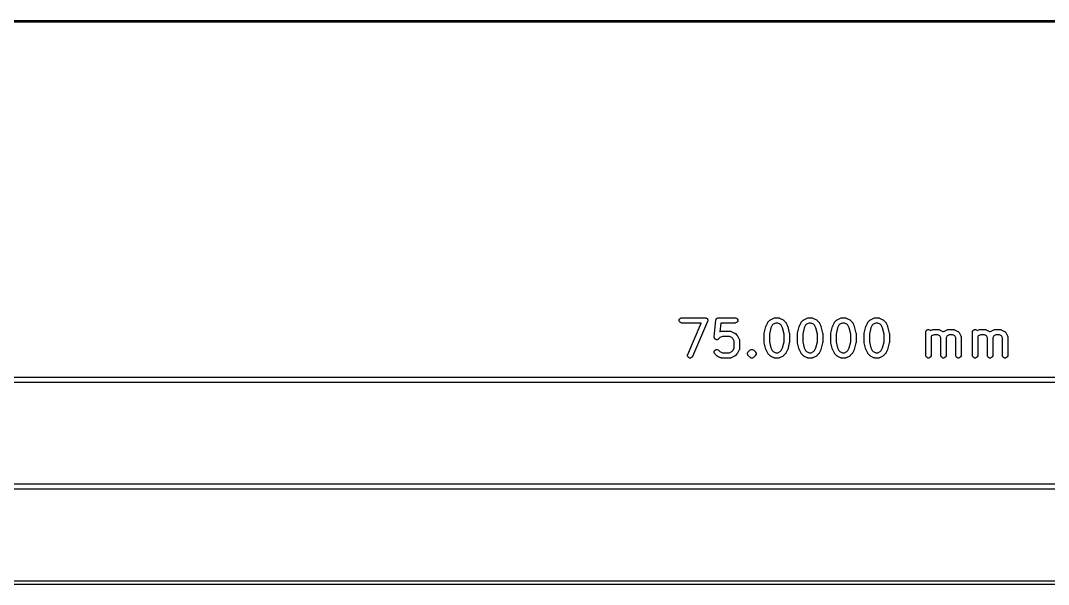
# Model space of a CAD drawing. Header units: inches. Extents: x 0.57 to 7.95, y -5.84 to -0.5.
# Drawn here: x 1.73 to 2.886, y -5.821 to -5.186 of the extents above; entities that cross this region are included whole.
import ezdxf

# ---------------------------------------------------------------- set-up
doc = ezdxf.new("R2010")
doc.units = ezdxf.units.IN
doc.header["$MEASUREMENT"] = 0
doc.layers.add('BLACK', color=250, linetype='CONTINUOUS')

msp = doc.modelspace()

# ---------------------------------------------------------------- linework, layer by layer
at = {"layer": 'BLACK', "linetype": 'CONTINUOUS'}
for p, q in [((1.1841, -5.1864), (4.1309, -5.1864)), ((4.1309, -5.1884), (1.1841, -5.1884)), ((2.4709, -5.5232), (2.4713, -5.5222)), ((2.4709, -5.5244), (2.4709, -5.5232)), ((2.4713, -5.5255), (2.4709, -5.5244)), ((2.4713, -5.5222), (2.4721, -5.5214)), ((2.4721, -5.5263), (2.4713, -5.5255)), ((2.4721, -5.5214), (2.4732, -5.5209)), ((2.4732, -5.5267), (2.4721, -5.5263)), ((2.4732, -5.5209), (2.4738, -5.5209)), ((2.4738, -5.5268), (2.4732, -5.5267)), ((2.4738, -5.5209), (2.5, -5.5209)), ((2.4955, -5.5268), (2.4738, -5.5268)), ((2.4804, -5.562), (2.4955, -5.5268)), ((2.5027, -5.525), (2.4858, -5.5643)), ((2.5, -5.5209), (2.5006, -5.5209)), ((2.5006, -5.5209), (2.5006, -5.5209)), ((2.5006, -5.5209), (2.5006, -5.5209)), ((2.5006, -5.5209), (2.5011, -5.5211)), ((2.5011, -5.5211), (2.5016, -5.5214)), ((2.5016, -5.5214), (2.5017, -5.5214)), ((2.5017, -5.5214), (2.5017, -5.5214)), ((2.5017, -5.5214), (2.5021, -5.5218)), ((2.5021, -5.5218), (2.5025, -5.5222)), ((2.5025, -5.5222), (2.5025, -5.5222)), ((2.5025, -5.5222), (2.5025, -5.5222)), ((2.5025, -5.5222), (2.5027, -5.5227)), ((2.5027, -5.5227), (2.5029, -5.5232)), ((2.5029, -5.5244), (2.5027, -5.525)), ((2.5029, -5.5232), (2.5029, -5.5233)), ((2.5029, -5.5233), (2.5029, -5.5233)), ((2.5029, -5.5233), (2.5029, -5.5238)), ((2.5029, -5.5238), (2.5029, -5.5244)), ((2.5029, -5.5244), (2.5029, -5.5244)), ((2.5029, -5.5244), (2.5029, -5.5244)), ((2.5102, -5.5423), (2.5121, -5.5235)), ((2.5121, -5.5232), (2.5122, -5.523)), ((2.5121, -5.5233), (2.5121, -5.5232)), ((2.5121, -5.5232), (2.5121, -5.5232)), ((2.5121, -5.5235), (2.5121, -5.5233)), ((2.5122, -5.523), (2.5124, -5.5226)), ((2.5124, -5.5226), (2.5125, -5.5222)), ((2.5125, -5.5222), (2.5126, -5.5221)), ((2.5126, -5.5221), (2.5127, -5.5219)), ((2.5127, -5.5219), (2.5131, -5.5217)), ((2.5131, -5.5217), (2.5134, -5.5214)), ((2.5134, -5.5214), (2.5135, -5.5213)), ((2.5135, -5.5213), (2.5136, -5.5212)), ((2.5136, -5.5212), (2.514, -5.5211)), ((2.514, -5.5211), (2.5144, -5.5209)), ((2.5144, -5.5209), (2.5146, -5.5209)), ((2.5146, -5.5209), (2.5147, -5.5209)), ((2.5147, -5.5209), (2.5148, -5.5209)), ((2.5148, -5.5209), (2.515, -5.5209)), ((2.515, -5.5209), (2.5337, -5.5209)), ((2.5177, -5.5268), (2.5167, -5.5365)), ((2.5337, -5.5268), (2.5177, -5.5268)), ((2.5337, -5.5209), (2.5343, -5.5209)), ((2.5343, -5.5267), (2.5337, -5.5268)), ((2.5343, -5.5209), (2.5354, -5.5214)), ((2.5354, -5.5263), (2.5343, -5.5267)), ((2.5354, -5.5214), (2.5362, -5.5222)), ((2.5362, -5.5255), (2.5354, -5.5263)), ((2.5362, -5.5222), (2.5366, -5.5232)), ((2.5366, -5.5244), (2.5362, -5.5255)), ((2.5366, -5.5232), (2.5366, -5.5244)), ((2.5686, -5.53), (2.5705, -5.5262)), ((2.5705, -5.5262), (2.5706, -5.526)), ((2.5706, -5.526), (2.5707, -5.5259)), ((2.5707, -5.5259), (2.5707, -5.5258)), ((2.5707, -5.5258), (2.5708, -5.5258)), ((2.5708, -5.5257), (2.571, -5.5255)), ((2.5708, -5.5258), (2.5708, -5.5257)), ((2.571, -5.5255), (2.5729, -5.5236)), ((2.5729, -5.5236), (2.5731, -5.5234)), ((2.5731, -5.5234), (2.5732, -5.5234)), ((2.5732, -5.5234), (2.5733, -5.5233)), ((2.5733, -5.5233), (2.5734, -5.5232)), ((2.5734, -5.5232), (2.5737, -5.523)), ((2.5734, -5.5232), (2.5734, -5.5232)), ((2.5737, -5.523), (2.5774, -5.5212)), ((2.5794, -5.5268), (2.5767, -5.5281)), ((2.5774, -5.5212), (2.578, -5.521)), ((2.578, -5.521), (2.5781, -5.521)), ((2.5781, -5.521), (2.5782, -5.5209)), ((2.5782, -5.5209), (2.5787, -5.5209)), ((2.5787, -5.5209), (2.5825, -5.5209)), ((2.5818, -5.5268), (2.5794, -5.5268)), ((2.5845, -5.5281), (2.5818, -5.5268)), ((2.5825, -5.5209), (2.5831, -5.5209)), ((2.5831, -5.5209), (2.5832, -5.521)), ((2.5832, -5.521), (2.5833, -5.521)), ((2.5833, -5.521), (2.5838, -5.5212)), ((2.5838, -5.5212), (2.5876, -5.523)), ((2.5876, -5.523), (2.5878, -5.5232)), ((2.5878, -5.5232), (2.5879, -5.5232)), ((2.5879, -5.5232), (2.588, -5.5233)), ((2.588, -5.5233), (2.588, -5.5234)), ((2.588, -5.5234), (2.5881, -5.5234)), ((2.5881, -5.5234), (2.5883, -5.5236)), ((2.5883, -5.5236), (2.5902, -5.5255)), ((2.5902, -5.5255), (2.5904, -5.5257)), ((2.5904, -5.5257), (2.5904, -5.5258)), ((2.5904, -5.5258), (2.5905, -5.5258)), ((2.5905, -5.5258), (2.5906, -5.5259)), ((2.5906, -5.5259), (2.5906, -5.526)), ((2.5906, -5.526), (2.5908, -5.5262)), ((2.5908, -5.5262), (2.5926, -5.53)), ((2.6061, -5.53), (2.608, -5.5262)), ((2.608, -5.5262), (2.6081, -5.526)), ((2.6081, -5.526), (2.6082, -5.5259)), ((2.6082, -5.5259), (2.6082, -5.5258)), ((2.6082, -5.5258), (2.6083, -5.5258)), ((2.6083, -5.5257), (2.6085, -5.5255)), ((2.6083, -5.5258), (2.6083, -5.5257)), ((2.6085, -5.5255), (2.6104, -5.5236)), ((2.6104, -5.5236), (2.6106, -5.5234)), ((2.6106, -5.5234), (2.6107, -5.5234)), ((2.6107, -5.5234), (2.6108, -5.5233)), ((2.6108, -5.5233), (2.6108, -5.5232)), ((2.6108, -5.5232), (2.6109, -5.5232)), ((2.6109, -5.5232), (2.6112, -5.523)), ((2.6112, -5.523), (2.6149, -5.5212)), ((2.6169, -5.5268), (2.6142, -5.5281)), ((2.6149, -5.5212), (2.6155, -5.521)), ((2.6155, -5.521), (2.6156, -5.521)), ((2.6156, -5.521), (2.6157, -5.5209)), ((2.6157, -5.5209), (2.6162, -5.5209)), ((2.6162, -5.5209), (2.62, -5.5209)), ((2.6193, -5.5268), (2.6169, -5.5268)), ((2.622, -5.5281), (2.6193, -5.5268)), ((2.62, -5.5209), (2.6206, -5.5209)), ((2.6206, -5.5209), (2.6207, -5.521)), ((2.6207, -5.521), (2.6208, -5.521)), ((2.6208, -5.521), (2.6213, -5.5212)), ((2.6213, -5.5212), (2.6251, -5.523)), ((2.6251, -5.523), (2.6253, -5.5232)), ((2.6253, -5.5232), (2.6254, -5.5232)), ((2.6254, -5.5232), (2.6255, -5.5233)), ((2.6255, -5.5233), (2.6255, -5.5234)), ((2.6255, -5.5234), (2.6256, -5.5234)), ((2.6256, -5.5234), (2.6258, -5.5236)), ((2.6258, -5.5236), (2.6277, -5.5255)), ((2.6277, -5.5255), (2.6279, -5.5257)), ((2.6279, -5.5257), (2.6279, -5.5258)), ((2.6279, -5.5258), (2.628, -5.5258)), ((2.628, -5.5258), (2.6281, -5.5259)), ((2.6281, -5.5259), (2.6281, -5.526)), ((2.6281, -5.526), (2.6283, -5.5262)), ((2.6283, -5.5262), (2.6301, -5.53)), ((2.6436, -5.53), (2.6455, -5.5262)), ((2.6455, -5.5262), (2.6456, -5.526)), ((2.6456, -5.526), (2.6457, -5.5259)), ((2.6457, -5.5259), (2.6457, -5.5258)), ((2.6457, -5.5258), (2.6458, -5.5258)), ((2.6458, -5.5257), (2.646, -5.5255)), ((2.6458, -5.5258), (2.6458, -5.5257)), ((2.646, -5.5255), (2.6479, -5.5236)), ((2.6479, -5.5236), (2.6481, -5.5234)), ((2.6481, -5.5234), (2.6482, -5.5234)), ((2.6482, -5.5234), (2.6483, -5.5233)), ((2.6483, -5.5233), (2.6483, -5.5232)), ((2.6483, -5.5232), (2.6484, -5.5232)), ((2.6484, -5.5232), (2.6487, -5.523)), ((2.6487, -5.523), (2.6524, -5.5212)), ((2.6544, -5.5268), (2.6517, -5.5281)), ((2.6524, -5.5212), (2.653, -5.521)), ((2.653, -5.521), (2.6531, -5.521)), ((2.6531, -5.521), (2.6532, -5.5209)), ((2.6532, -5.5209), (2.6537, -5.5209)), ((2.6537, -5.5209), (2.6575, -5.5209)), ((2.6568, -5.5268), (2.6544, -5.5268)), ((2.6595, -5.5281), (2.6568, -5.5268)), ((2.6575, -5.5209), (2.6581, -5.5209)), ((2.6581, -5.5209), (2.6582, -5.521)), ((2.6582, -5.521), (2.6583, -5.521)), ((2.6583, -5.521), (2.6588, -5.5212)), ((2.6588, -5.5212), (2.6626, -5.523)), ((2.6626, -5.523), (2.6628, -5.5232)), ((2.6628, -5.5232), (2.6629, -5.5232)), ((2.6629, -5.5232), (2.663, -5.5233)), ((2.663, -5.5233), (2.663, -5.5234)), ((2.663, -5.5234), (2.6631, -5.5234)), ((2.6631, -5.5234), (2.6633, -5.5236)), ((2.6633, -5.5236), (2.6652, -5.5255)), ((2.6652, -5.5255), (2.6654, -5.5257)), ((2.6654, -5.5257), (2.6654, -5.5258)), ((2.6654, -5.5258), (2.6655, -5.5258)), ((2.6655, -5.5258), (2.6656, -5.5259)), ((2.6656, -5.5259), (2.6656, -5.526)), ((2.6656, -5.526), (2.6657, -5.5262)), ((2.6657, -5.5262), (2.6676, -5.53)), ((2.6811, -5.53), (2.683, -5.5262)), ((2.683, -5.5262), (2.6831, -5.526)), ((2.6831, -5.5259), (2.6832, -5.5258)), ((2.6831, -5.526), (2.6831, -5.5259)), ((2.6832, -5.5258), (2.6833, -5.5258)), ((2.6833, -5.5257), (2.6835, -5.5255)), ((2.6833, -5.5258), (2.6833, -5.5257)), ((2.6835, -5.5255), (2.6854, -5.5236)), ((2.6854, -5.5236), (2.6856, -5.5234)), ((2.6856, -5.5234), (2.6857, -5.5234)), ((2.6857, -5.5234), (2.6858, -5.5233)), ((2.6858, -5.5233), (2.6858, -5.5232)), ((2.6858, -5.5232), (2.6859, -5.5232)), ((2.6859, -5.5232), (2.6862, -5.523)), ((2.6862, -5.523), (2.6899, -5.5212)), ((2.6919, -5.5268), (2.6892, -5.5281)), ((2.6899, -5.5212), (2.6904, -5.521)), ((2.6904, -5.521), (2.6906, -5.521)), ((2.6906, -5.521), (2.6907, -5.5209)), ((2.6907, -5.5209), (2.6912, -5.5209)), ((2.6912, -5.5209), (2.695, -5.5209)), ((2.6943, -5.5268), (2.6919, -5.5268)), ((2.697, -5.5281), (2.6943, -5.5268)), ((2.695, -5.5209), (2.6956, -5.5209)), ((2.6956, -5.5209), (2.6956, -5.521)), ((2.6956, -5.521), (2.6958, -5.521)), ((2.6958, -5.521), (2.6963, -5.5212)), ((2.6963, -5.5212), (2.7, -5.523)), ((2.7, -5.523), (2.7003, -5.5232)), ((2.7003, -5.5232), (2.7004, -5.5232)), ((2.7004, -5.5232), (2.7004, -5.5233)), ((2.7004, -5.5233), (2.7005, -5.5234)), ((2.7005, -5.5234), (2.7006, -5.5234)), ((2.7006, -5.5234), (2.7008, -5.5236)), ((2.7008, -5.5236), (2.7027, -5.5255)), ((2.7027, -5.5255), (2.7029, -5.5257)), ((2.7029, -5.5257), (2.7029, -5.5258)), ((2.7029, -5.5258), (2.703, -5.5258)), ((2.703, -5.5258), (2.7031, -5.5259)), ((2.7031, -5.5259), (2.7031, -5.526)), ((2.7031, -5.526), (2.7032, -5.5262)), ((2.7032, -5.5262), (2.7051, -5.53)), ((2.5167, -5.5365), (2.5174, -5.5362)), ((2.5174, -5.5362), (2.518, -5.536)), ((2.518, -5.536), (2.5181, -5.536)), ((2.5181, -5.536), (2.5182, -5.5359)), ((2.5182, -5.5359), (2.5187, -5.5359)), ((2.5187, -5.5359), (2.5281, -5.5359)), ((2.5281, -5.5359), (2.5287, -5.5359)), ((2.5287, -5.5359), (2.5288, -5.536)), ((2.5288, -5.536), (2.5289, -5.536)), ((2.5289, -5.536), (2.5294, -5.5362)), ((2.5294, -5.5362), (2.5332, -5.538)), ((2.5332, -5.538), (2.5334, -5.5382)), ((2.5334, -5.5382), (2.5335, -5.5382)), ((2.5335, -5.5382), (2.5336, -5.5383)), ((2.5336, -5.5383), (2.5337, -5.5384)), ((2.5337, -5.5384), (2.5337, -5.5384)), ((2.5337, -5.5384), (2.534, -5.5386)), ((2.534, -5.5386), (2.5358, -5.5405)), ((2.5664, -5.5385), (2.5665, -5.5382)), ((2.5664, -5.5387), (2.5664, -5.5385)), ((2.5664, -5.5388), (2.5664, -5.5387)), ((2.5664, -5.5387), (2.5664, -5.5387)), ((2.5664, -5.5482), (2.5664, -5.5388)), ((2.5665, -5.5381), (2.5684, -5.5306)), ((2.5665, -5.5382), (2.5665, -5.5381)), ((2.5665, -5.5382), (2.5665, -5.5382)), ((2.5684, -5.5305), (2.5685, -5.5303)), ((2.5684, -5.5306), (2.5684, -5.5305)), ((2.5684, -5.5306), (2.5684, -5.5306)), ((2.5685, -5.5303), (2.5686, -5.53)), ((2.5686, -5.53), (2.5686, -5.53)), ((2.5686, -5.53), (2.5686, -5.53)), ((2.574, -5.5323), (2.5723, -5.5392)), ((2.5755, -5.5293), (2.574, -5.5323)), ((2.5767, -5.5281), (2.5755, -5.5293)), ((2.5857, -5.5293), (2.5845, -5.5281)), ((2.5872, -5.5323), (2.5857, -5.5293)), ((2.5889, -5.5392), (2.5872, -5.5323)), ((2.5926, -5.53), (2.5926, -5.53)), ((2.5926, -5.53), (2.5927, -5.53)), ((2.5927, -5.53), (2.5927, -5.5303)), ((2.5927, -5.5303), (2.5928, -5.5305)), ((2.5928, -5.5305), (2.5928, -5.5306)), ((2.5928, -5.5306), (2.5929, -5.5306)), ((2.5929, -5.5306), (2.5947, -5.5381)), ((2.5947, -5.5381), (2.5947, -5.5382)), ((2.5947, -5.5382), (2.5948, -5.5382)), ((2.5948, -5.5382), (2.5948, -5.5385)), ((2.5948, -5.5385), (2.5948, -5.5387)), ((2.5948, -5.5387), (2.5948, -5.5387)), ((2.5948, -5.5387), (2.5948, -5.5388)), ((2.5948, -5.5388), (2.5948, -5.5482)), ((2.6039, -5.5385), (2.604, -5.5382)), ((2.6039, -5.5387), (2.6039, -5.5385)), ((2.6039, -5.5388), (2.6039, -5.5387)), ((2.6039, -5.5387), (2.6039, -5.5387)), ((2.6039, -5.5482), (2.6039, -5.5388)), ((2.604, -5.5381), (2.6059, -5.5306)), ((2.604, -5.5382), (2.604, -5.5381)), ((2.604, -5.5382), (2.604, -5.5382)), ((2.6059, -5.5305), (2.606, -5.5303)), ((2.6059, -5.5306), (2.6059, -5.5305)), ((2.6059, -5.5306), (2.6059, -5.5306)), ((2.606, -5.5303), (2.6061, -5.53)), ((2.6061, -5.53), (2.6061, -5.53)), ((2.6061, -5.53), (2.6061, -5.53)), ((2.6115, -5.5323), (2.6098, -5.5392)), ((2.613, -5.5293), (2.6115, -5.5323)), ((2.6142, -5.5281), (2.613, -5.5293)), ((2.6232, -5.5293), (2.622, -5.5281)), ((2.6247, -5.5323), (2.6232, -5.5293)), ((2.6264, -5.5392), (2.6247, -5.5323)), ((2.6301, -5.53), (2.6301, -5.53)), ((2.6301, -5.53), (2.6302, -5.53)), ((2.6302, -5.53), (2.6302, -5.5303)), ((2.6302, -5.5303), (2.6303, -5.5305)), ((2.6303, -5.5305), (2.6303, -5.5306)), ((2.6303, -5.5306), (2.6303, -5.5306)), ((2.6303, -5.5306), (2.6322, -5.5381)), ((2.6322, -5.5381), (2.6322, -5.5382)), ((2.6322, -5.5382), (2.6323, -5.5382)), ((2.6323, -5.5382), (2.6323, -5.5385)), ((2.6323, -5.5385), (2.6323, -5.5387)), ((2.6323, -5.5387), (2.6323, -5.5387)), ((2.6323, -5.5387), (2.6323, -5.5388)), ((2.6323, -5.5388), (2.6323, -5.5482)), ((2.6414, -5.5385), (2.6415, -5.5382)), ((2.6414, -5.5387), (2.6414, -5.5385)), ((2.6414, -5.5388), (2.6414, -5.5387)), ((2.6414, -5.5387), (2.6414, -5.5387)), ((2.6414, -5.5482), (2.6414, -5.5388)), ((2.6415, -5.5381), (2.6434, -5.5306)), ((2.6415, -5.5382), (2.6415, -5.5381)), ((2.6415, -5.5382), (2.6415, -5.5382)), ((2.6434, -5.5305), (2.6435, -5.5303)), ((2.6434, -5.5306), (2.6434, -5.5305)), ((2.6434, -5.5306), (2.6434, -5.5306)), ((2.6435, -5.5303), (2.6436, -5.53)), ((2.6436, -5.53), (2.6436, -5.53)), ((2.6436, -5.53), (2.6436, -5.53)), ((2.649, -5.5323), (2.6473, -5.5392)), ((2.6505, -5.5293), (2.649, -5.5323)), ((2.6517, -5.5281), (2.6505, -5.5293)), ((2.6607, -5.5293), (2.6595, -5.5281)), ((2.6622, -5.5323), (2.6607, -5.5293)), ((2.6639, -5.5392), (2.6622, -5.5323)), ((2.6676, -5.53), (2.6676, -5.53)), ((2.6676, -5.53), (2.6676, -5.53)), ((2.6676, -5.53), (2.6677, -5.5303)), ((2.6677, -5.5303), (2.6678, -5.5305)), ((2.6678, -5.5305), (2.6678, -5.5306)), ((2.6678, -5.5306), (2.6678, -5.5306)), ((2.6678, -5.5306), (2.6697, -5.5381)), ((2.6697, -5.5381), (2.6697, -5.5382)), ((2.6697, -5.5382), (2.6698, -5.5382)), ((2.6698, -5.5382), (2.6698, -5.5385)), ((2.6698, -5.5385), (2.6698, -5.5387)), ((2.6698, -5.5387), (2.6698, -5.5387)), ((2.6698, -5.5387), (2.6698, -5.5388)), ((2.6698, -5.5388), (2.6698, -5.5482)), ((2.6789, -5.5385), (2.679, -5.5382)), ((2.6789, -5.5387), (2.6789, -5.5385)), ((2.6789, -5.5388), (2.6789, -5.5387)), ((2.6789, -5.5387), (2.6789, -5.5387)), ((2.6789, -5.5482), (2.6789, -5.5388)), ((2.679, -5.5381), (2.6809, -5.5306)), ((2.679, -5.5382), (2.679, -5.5381)), ((2.679, -5.5382), (2.679, -5.5382)), ((2.6809, -5.5305), (2.681, -5.5303)), ((2.6809, -5.5306), (2.6809, -5.5305)), ((2.6809, -5.5306), (2.6809, -5.5306)), ((2.681, -5.5303), (2.6811, -5.53)), ((2.6811, -5.53), (2.6811, -5.53)), ((2.6811, -5.53), (2.6811, -5.53)), ((2.6865, -5.5323), (2.6848, -5.5392)), ((2.688, -5.5293), (2.6865, -5.5323)), ((2.6892, -5.5281), (2.688, -5.5293)), ((2.6982, -5.5293), (2.697, -5.5281)), ((2.6997, -5.5323), (2.6982, -5.5293)), ((2.7014, -5.5392), (2.6997, -5.5323)), ((2.7051, -5.53), (2.7051, -5.53)), ((2.7051, -5.53), (2.7051, -5.53)), ((2.7051, -5.53), (2.7052, -5.5303)), ((2.7052, -5.5303), (2.7053, -5.5305)), ((2.7053, -5.5305), (2.7053, -5.5306)), ((2.7053, -5.5306), (2.7053, -5.5306)), ((2.7053, -5.5306), (2.7072, -5.5381)), ((2.7072, -5.5381), (2.7072, -5.5382)), ((2.7072, -5.5382), (2.7072, -5.5382)), ((2.7072, -5.5382), (2.7073, -5.5385)), ((2.7073, -5.5385), (2.7073, -5.5387)), ((2.7073, -5.5387), (2.7073, -5.5387)), ((2.7073, -5.5387), (2.7073, -5.5388)), ((2.7073, -5.5388), (2.7073, -5.5482)), ((2.7483, -5.5364), (2.7488, -5.5353)), ((2.7483, -5.5369), (2.7483, -5.5364)), ((2.7483, -5.5632), (2.7483, -5.5369)), ((2.7488, -5.5353), (2.7496, -5.5345)), ((2.7496, -5.5345), (2.7506, -5.534)), ((2.7506, -5.534), (2.7518, -5.534)), ((2.7518, -5.534), (2.7529, -5.5345)), ((2.7529, -5.5345), (2.7536, -5.5352)), ((2.7536, -5.5352), (2.7555, -5.5343)), ((2.7555, -5.5343), (2.7561, -5.5341)), ((2.7561, -5.5341), (2.7562, -5.5341)), ((2.7562, -5.5341), (2.7563, -5.534)), ((2.7563, -5.534), (2.7568, -5.534)), ((2.7568, -5.534), (2.7625, -5.534)), ((2.7625, -5.534), (2.763, -5.534)), ((2.763, -5.534), (2.7631, -5.5341)), ((2.7631, -5.5341), (2.7632, -5.5341)), ((2.7632, -5.5341), (2.7638, -5.5343)), ((2.7638, -5.5343), (2.7675, -5.5362)), ((2.7675, -5.5362), (2.7676, -5.5362)), ((2.7676, -5.5362), (2.7677, -5.5362)), ((2.7677, -5.5362), (2.7677, -5.5363)), ((2.7677, -5.5363), (2.768, -5.5365)), ((2.768, -5.5365), (2.7681, -5.5366)), ((2.7681, -5.5366), (2.7682, -5.5365)), ((2.7682, -5.5365), (2.7684, -5.5363)), ((2.7684, -5.5363), (2.7685, -5.5362)), ((2.7685, -5.5362), (2.7685, -5.5362)), ((2.7685, -5.5362), (2.7686, -5.5362)), ((2.7686, -5.5362), (2.7724, -5.5343)), ((2.7724, -5.5343), (2.7729, -5.5341)), ((2.7729, -5.5341), (2.773, -5.5341)), ((2.773, -5.5341), (2.7731, -5.534)), ((2.7731, -5.534), (2.7737, -5.534)), ((2.7737, -5.534), (2.7793, -5.534)), ((2.7793, -5.534), (2.7799, -5.534)), ((2.7799, -5.534), (2.78, -5.5341)), ((2.78, -5.5341), (2.7801, -5.5341)), ((2.7801, -5.5341), (2.7807, -5.5343)), ((2.7807, -5.5343), (2.7844, -5.5362)), ((2.7844, -5.5362), (2.7845, -5.5362)), ((2.7845, -5.5362), (2.7846, -5.5362)), ((2.7846, -5.5362), (2.7846, -5.5363)), ((2.7846, -5.5363), (2.7849, -5.5365)), ((2.7849, -5.5365), (2.7851, -5.5368)), ((2.7851, -5.5368), (2.7854, -5.537)), ((2.7854, -5.537), (2.7856, -5.5373)), ((2.7856, -5.5373), (2.7857, -5.5373)), ((2.7857, -5.5373), (2.7857, -5.5374)), ((2.7857, -5.5374), (2.7857, -5.5375)), ((2.7857, -5.5375), (2.7876, -5.5412)), ((2.8008, -5.5364), (2.8013, -5.5353)), ((2.8008, -5.5369), (2.8008, -5.5364)), ((2.8008, -5.5632), (2.8008, -5.5369)), ((2.8013, -5.5353), (2.8021, -5.5345)), ((2.8021, -5.5345), (2.8031, -5.534)), ((2.8031, -5.534), (2.8043, -5.534)), ((2.8043, -5.534), (2.8054, -5.5345)), ((2.8054, -5.5345), (2.8061, -5.5352)), ((2.8061, -5.5352), (2.808, -5.5343)), ((2.808, -5.5343), (2.8086, -5.5341)), ((2.8086, -5.5341), (2.8087, -5.5341)), ((2.8087, -5.5341), (2.8088, -5.534)), ((2.8088, -5.534), (2.8093, -5.534)), ((2.8093, -5.534), (2.815, -5.534)), ((2.815, -5.534), (2.8155, -5.534)), ((2.8155, -5.534), (2.8156, -5.5341)), ((2.8156, -5.5341), (2.8157, -5.5341)), ((2.8157, -5.5341), (2.8163, -5.5343)), ((2.8163, -5.5343), (2.82, -5.5362)), ((2.82, -5.5362), (2.8201, -5.5362)), ((2.8201, -5.5362), (2.8202, -5.5362)), ((2.8202, -5.5362), (2.8202, -5.5363)), ((2.8202, -5.5363), (2.8205, -5.5365)), ((2.8205, -5.5365), (2.8206, -5.5366)), ((2.8206, -5.5365), (2.8209, -5.5363)), ((2.8206, -5.5366), (2.8206, -5.5365)), ((2.8209, -5.5363), (2.821, -5.5362)), ((2.821, -5.5362), (2.821, -5.5362)), ((2.821, -5.5362), (2.8211, -5.5362)), ((2.8211, -5.5362), (2.8249, -5.5343)), ((2.8249, -5.5343), (2.8254, -5.5341)), ((2.8254, -5.5341), (2.8255, -5.5341)), ((2.8255, -5.5341), (2.8256, -5.534)), ((2.8256, -5.534), (2.8262, -5.534)), ((2.8262, -5.534), (2.8318, -5.534)), ((2.8318, -5.534), (2.8324, -5.534)), ((2.8324, -5.534), (2.8325, -5.5341)), ((2.8325, -5.5341), (2.8326, -5.5341)), ((2.8326, -5.5341), (2.8332, -5.5343)), ((2.8332, -5.5343), (2.8369, -5.5362)), ((2.8369, -5.5362), (2.837, -5.5362)), ((2.837, -5.5362), (2.837, -5.5362)), ((2.837, -5.5362), (2.8371, -5.5363)), ((2.8371, -5.5363), (2.8374, -5.5365)), ((2.8374, -5.5365), (2.8376, -5.5368)), ((2.8376, -5.5368), (2.8379, -5.537)), ((2.8379, -5.537), (2.8381, -5.5373)), ((2.8381, -5.5373), (2.8381, -5.5373)), ((2.8381, -5.5373), (2.8382, -5.5374)), ((2.8382, -5.5374), (2.8382, -5.5375)), ((2.8382, -5.5375), (2.8401, -5.5412)), ((2.5102, -5.5428), (2.5102, -5.5423)), ((2.5102, -5.543), (2.5102, -5.5428)), ((2.5102, -5.5431), (2.5102, -5.543)), ((2.5104, -5.5435), (2.5102, -5.5431)), ((2.5105, -5.5439), (2.5104, -5.5435)), ((2.5106, -5.5441), (2.5105, -5.5439)), ((2.5107, -5.5442), (2.5106, -5.5441)), ((2.511, -5.5445), (2.5107, -5.5442)), ((2.5112, -5.5448), (2.511, -5.5445)), ((2.5114, -5.5449), (2.5112, -5.5448)), ((2.5115, -5.545), (2.5114, -5.5449)), ((2.5119, -5.5452), (2.5115, -5.545)), ((2.5123, -5.5454), (2.5119, -5.5452)), ((2.5124, -5.5454), (2.5123, -5.5454)), ((2.5125, -5.5455), (2.5124, -5.5454)), ((2.513, -5.5455), (2.5125, -5.5455)), ((2.5134, -5.5455), (2.513, -5.5455)), ((2.5136, -5.5455), (2.5134, -5.5455)), ((2.5137, -5.5455), (2.5136, -5.5455)), ((2.5141, -5.5453), (2.5137, -5.5455)), ((2.5145, -5.5452), (2.5141, -5.5453)), ((2.5146, -5.5451), (2.5145, -5.5452)), ((2.5148, -5.545), (2.5146, -5.5451)), ((2.5152, -5.5446), (2.5148, -5.545)), ((2.5167, -5.5431), (2.5152, -5.5446)), ((2.5194, -5.5418), (2.5167, -5.5431)), ((2.5274, -5.5418), (2.5194, -5.5418)), ((2.5301, -5.5431), (2.5274, -5.5418)), ((2.5313, -5.5443), (2.5301, -5.5431)), ((2.5327, -5.547), (2.5313, -5.5443)), ((2.5327, -5.555), (2.5327, -5.547)), ((2.5358, -5.5405), (2.536, -5.5407)), ((2.536, -5.5407), (2.5361, -5.5407)), ((2.5361, -5.5407), (2.5361, -5.5408)), ((2.5361, -5.5408), (2.5362, -5.5409)), ((2.5362, -5.5409), (2.5362, -5.541)), ((2.5362, -5.541), (2.5364, -5.5412)), ((2.5364, -5.5412), (2.5383, -5.545)), ((2.5383, -5.545), (2.5385, -5.5455)), ((2.5385, -5.5455), (2.5385, -5.5456)), ((2.5385, -5.5456), (2.5385, -5.5457)), ((2.5385, -5.5457), (2.5386, -5.5463)), ((2.5386, -5.5463), (2.5386, -5.5557)), ((2.5664, -5.5483), (2.5664, -5.5482)), ((2.5664, -5.5485), (2.5664, -5.5483)), ((2.5664, -5.5483), (2.5664, -5.5483)), ((2.5665, -5.5488), (2.5664, -5.5485)), ((2.5665, -5.5489), (2.5665, -5.5488)), ((2.5665, -5.5488), (2.5665, -5.5488)), ((2.5684, -5.5564), (2.5665, -5.5489)), ((2.5723, -5.5392), (2.5723, -5.5478)), ((2.5723, -5.5478), (2.574, -5.5547)), ((2.5872, -5.5547), (2.5889, -5.5478)), ((2.5889, -5.5478), (2.5889, -5.5392)), ((2.5947, -5.5489), (2.5929, -5.5564)), ((2.5948, -5.5488), (2.5947, -5.5488)), ((2.5947, -5.5488), (2.5947, -5.5489)), ((2.5948, -5.5482), (2.5948, -5.5483)), ((2.5948, -5.5483), (2.5948, -5.5483)), ((2.5948, -5.5483), (2.5948, -5.5485)), ((2.5948, -5.5485), (2.5948, -5.5488)), ((2.6039, -5.5483), (2.6039, -5.5482)), ((2.6039, -5.5485), (2.6039, -5.5483)), ((2.6039, -5.5483), (2.6039, -5.5483)), ((2.604, -5.5488), (2.6039, -5.5485)), ((2.604, -5.5489), (2.604, -5.5488)), ((2.604, -5.5488), (2.604, -5.5488)), ((2.6059, -5.5564), (2.604, -5.5489)), ((2.6098, -5.5392), (2.6098, -5.5478)), ((2.6098, -5.5478), (2.6115, -5.5547)), ((2.6247, -5.5547), (2.6264, -5.5478)), ((2.6264, -5.5478), (2.6264, -5.5392)), ((2.6322, -5.5489), (2.6303, -5.5564)), ((2.6323, -5.5488), (2.6322, -5.5488)), ((2.6322, -5.5488), (2.6322, -5.5489)), ((2.6323, -5.5482), (2.6323, -5.5483)), ((2.6323, -5.5483), (2.6323, -5.5483)), ((2.6323, -5.5483), (2.6323, -5.5485)), ((2.6323, -5.5485), (2.6323, -5.5488)), ((2.6414, -5.5483), (2.6414, -5.5482)), ((2.6414, -5.5485), (2.6414, -5.5483)), ((2.6414, -5.5483), (2.6414, -5.5483)), ((2.6415, -5.5488), (2.6414, -5.5485)), ((2.6415, -5.5489), (2.6415, -5.5488)), ((2.6415, -5.5488), (2.6415, -5.5488)), ((2.6434, -5.5564), (2.6415, -5.5489)), ((2.6473, -5.5392), (2.6473, -5.5478)), ((2.6473, -5.5478), (2.649, -5.5547)), ((2.6622, -5.5547), (2.6639, -5.5478)), ((2.6639, -5.5478), (2.6639, -5.5392)), ((2.6697, -5.5489), (2.6678, -5.5564)), ((2.6698, -5.5488), (2.6697, -5.5488)), ((2.6697, -5.5488), (2.6697, -5.5489)), ((2.6698, -5.5482), (2.6698, -5.5483)), ((2.6698, -5.5483), (2.6698, -5.5483)), ((2.6698, -5.5483), (2.6698, -5.5485)), ((2.6698, -5.5485), (2.6698, -5.5488)), ((2.6789, -5.5483), (2.6789, -5.5482)), ((2.6789, -5.5485), (2.6789, -5.5483)), ((2.6789, -5.5483), (2.6789, -5.5483)), ((2.679, -5.5488), (2.6789, -5.5485)), ((2.679, -5.5489), (2.679, -5.5488)), ((2.679, -5.5488), (2.679, -5.5488)), ((2.6809, -5.5564), (2.679, -5.5489)), ((2.6848, -5.5392), (2.6848, -5.5478)), ((2.6848, -5.5478), (2.6865, -5.5547)), ((2.6997, -5.5547), (2.7014, -5.5478)), ((2.7014, -5.5478), (2.7014, -5.5392)), ((2.7072, -5.5489), (2.7053, -5.5564)), ((2.7073, -5.5485), (2.7072, -5.5488)), ((2.7072, -5.5488), (2.7072, -5.5488)), ((2.7072, -5.5488), (2.7072, -5.5489)), ((2.7073, -5.5482), (2.7073, -5.5483)), ((2.7073, -5.5483), (2.7073, -5.5483)), ((2.7073, -5.5483), (2.7073, -5.5485)), ((2.7548, -5.5412), (2.7542, -5.5419)), ((2.7542, -5.5419), (2.7542, -5.5632)), ((2.7575, -5.5399), (2.7548, -5.5412)), ((2.7618, -5.5399), (2.7575, -5.5399)), ((2.764, -5.541), (2.7618, -5.5399)), ((2.7651, -5.5433), (2.764, -5.541)), ((2.7651, -5.5632), (2.7651, -5.5433)), ((2.7722, -5.541), (2.771, -5.5433)), ((2.771, -5.5433), (2.771, -5.5632)), ((2.7744, -5.5399), (2.7722, -5.541)), ((2.7786, -5.5399), (2.7744, -5.5399)), ((2.7809, -5.541), (2.7786, -5.5399)), ((2.782, -5.5433), (2.7809, -5.541)), ((2.782, -5.5632), (2.782, -5.5433)), ((2.7876, -5.5412), (2.7878, -5.5418)), ((2.7878, -5.5418), (2.7878, -5.5419)), ((2.7878, -5.5419), (2.7879, -5.542)), ((2.7879, -5.542), (2.7879, -5.5426)), ((2.7879, -5.5426), (2.7879, -5.5632)), ((2.8073, -5.5412), (2.8067, -5.5419)), ((2.8067, -5.5419), (2.8067, -5.5632)), ((2.81, -5.5399), (2.8073, -5.5412)), ((2.8143, -5.5399), (2.81, -5.5399)), ((2.8165, -5.541), (2.8143, -5.5399)), ((2.8176, -5.5433), (2.8165, -5.541)), ((2.8176, -5.5632), (2.8176, -5.5433)), ((2.8247, -5.541), (2.8235, -5.5433)), ((2.8235, -5.5433), (2.8235, -5.5632)), ((2.8269, -5.5399), (2.8247, -5.541)), ((2.8311, -5.5399), (2.8269, -5.5399)), ((2.8334, -5.541), (2.8311, -5.5399)), ((2.8345, -5.5433), (2.8334, -5.541)), ((2.8345, -5.5632), (2.8345, -5.5433)), ((2.8401, -5.5412), (2.8403, -5.5418)), ((2.8403, -5.5418), (2.8403, -5.5419)), ((2.8403, -5.5419), (2.8404, -5.542)), ((2.8404, -5.542), (2.8404, -5.5426)), ((2.8404, -5.5426), (2.8404, -5.5632)), ((2.4802, -5.5626), (2.4804, -5.562)), ((2.5102, -5.5589), (2.5107, -5.5578)), ((2.5102, -5.56), (2.5102, -5.5589)), ((2.5107, -5.5611), (2.5102, -5.56)), ((2.5107, -5.5578), (2.5115, -5.557)), ((2.511, -5.5615), (2.5107, -5.5611)), ((2.5129, -5.5634), (2.511, -5.5615)), ((2.5115, -5.557), (2.5125, -5.5565)), ((2.5125, -5.5565), (2.5137, -5.5565)), ((2.5137, -5.5565), (2.5148, -5.557)), ((2.5148, -5.557), (2.5152, -5.5573)), ((2.5152, -5.5573), (2.5167, -5.5589)), ((2.5167, -5.5589), (2.5194, -5.5602)), ((2.5194, -5.5602), (2.5274, -5.5602)), ((2.5274, -5.5602), (2.5301, -5.5589)), ((2.5301, -5.5589), (2.5313, -5.5577)), ((2.5313, -5.5577), (2.5327, -5.555)), ((2.5358, -5.5615), (2.534, -5.5634)), ((2.536, -5.5613), (2.5358, -5.5615)), ((2.5361, -5.5612), (2.536, -5.5613)), ((2.5362, -5.5611), (2.5361, -5.5612)), ((2.5361, -5.5612), (2.5361, -5.5612)), ((2.5364, -5.5608), (2.5362, -5.561)), ((2.5362, -5.561), (2.5362, -5.5611)), ((2.5383, -5.557), (2.5364, -5.5608)), ((2.5385, -5.5565), (2.5383, -5.557)), ((2.5386, -5.5557), (2.5385, -5.5563)), ((2.5385, -5.5563), (2.5385, -5.5564)), ((2.5385, -5.5564), (2.5385, -5.5565)), ((2.5477, -5.5607), (2.5482, -5.5597)), ((2.5477, -5.5619), (2.5477, -5.5607)), ((2.548, -5.5626), (2.5477, -5.5619)), ((2.5482, -5.5597), (2.5485, -5.5592)), ((2.5485, -5.5592), (2.5504, -5.5573)), ((2.5504, -5.5573), (2.5509, -5.557)), ((2.5509, -5.557), (2.5516, -5.5567)), ((2.5509, -5.557), (2.5509, -5.557)), ((2.5516, -5.5567), (2.5519, -5.5565)), ((2.5519, -5.5565), (2.5531, -5.5565)), ((2.5531, -5.5565), (2.5531, -5.5565)), ((2.5531, -5.5565), (2.5534, -5.5567)), ((2.5534, -5.5567), (2.5541, -5.557)), ((2.5541, -5.557), (2.5541, -5.557)), ((2.5541, -5.557), (2.5546, -5.5573)), ((2.5546, -5.5573), (2.5565, -5.5592)), ((2.5565, -5.5592), (2.5568, -5.5597)), ((2.5568, -5.5597), (2.5573, -5.5607)), ((2.5573, -5.5619), (2.5568, -5.5629)), ((2.5573, -5.5607), (2.5573, -5.5607)), ((2.5573, -5.5607), (2.5573, -5.5619)), ((2.5684, -5.5565), (2.5684, -5.5564)), ((2.5684, -5.5564), (2.5684, -5.5564)), ((2.5685, -5.5567), (2.5684, -5.5565)), ((2.5686, -5.5569), (2.5685, -5.5567)), ((2.5686, -5.557), (2.5686, -5.5569)), ((2.5705, -5.5608), (2.5686, -5.557)), ((2.5686, -5.557), (2.5686, -5.557)), ((2.5706, -5.561), (2.5705, -5.5608)), ((2.5707, -5.5611), (2.5706, -5.561)), ((2.5707, -5.5612), (2.5707, -5.5611)), ((2.5708, -5.5612), (2.5707, -5.5612)), ((2.5708, -5.5613), (2.5708, -5.5612)), ((2.571, -5.5615), (2.5708, -5.5613)), ((2.5729, -5.5634), (2.571, -5.5615)), ((2.574, -5.5547), (2.5755, -5.5577)), ((2.5755, -5.5577), (2.5767, -5.5589)), ((2.5767, -5.5589), (2.5794, -5.5602)), ((2.5794, -5.5602), (2.5818, -5.5602)), ((2.5818, -5.5602), (2.5845, -5.5589)), ((2.5845, -5.5589), (2.5857, -5.5577)), ((2.5857, -5.5577), (2.5872, -5.5547)), ((2.5902, -5.5615), (2.5883, -5.5634)), ((2.5904, -5.5613), (2.5902, -5.5615)), ((2.5905, -5.5612), (2.5904, -5.5612)), ((2.5904, -5.5612), (2.5904, -5.5613)), ((2.5906, -5.5611), (2.5905, -5.5612)), ((2.5908, -5.5608), (2.5906, -5.561)), ((2.5906, -5.561), (2.5906, -5.5611)), ((2.5926, -5.557), (2.5908, -5.5608)), ((2.5927, -5.5569), (2.5926, -5.557)), ((2.5926, -5.557), (2.5926, -5.557)), ((2.5928, -5.5565), (2.5927, -5.5567)), ((2.5927, -5.5567), (2.5927, -5.5569)), ((2.5929, -5.5564), (2.5928, -5.5564)), ((2.5928, -5.5564), (2.5928, -5.5565)), ((2.6059, -5.5565), (2.6059, -5.5564)), ((2.6059, -5.5564), (2.6059, -5.5564)), ((2.606, -5.5567), (2.6059, -5.5565)), ((2.6061, -5.5569), (2.606, -5.5567)), ((2.6061, -5.557), (2.6061, -5.5569)), ((2.608, -5.5608), (2.6061, -5.557)), ((2.6061, -5.557), (2.6061, -5.557)), ((2.6081, -5.561), (2.608, -5.5608)), ((2.6082, -5.5611), (2.6081, -5.561)), ((2.6082, -5.5612), (2.6082, -5.5611)), ((2.6083, -5.5612), (2.6082, -5.5612)), ((2.6083, -5.5613), (2.6083, -5.5612)), ((2.6085, -5.5615), (2.6083, -5.5613)), ((2.6104, -5.5634), (2.6085, -5.5615)), ((2.6115, -5.5547), (2.613, -5.5577)), ((2.613, -5.5577), (2.6142, -5.5589)), ((2.6142, -5.5589), (2.6169, -5.5602)), ((2.6169, -5.5602), (2.6193, -5.5602)), ((2.6193, -5.5602), (2.622, -5.5589)), ((2.622, -5.5589), (2.6232, -5.5577)), ((2.6232, -5.5577), (2.6247, -5.5547)), ((2.6277, -5.5615), (2.6258, -5.5634)), ((2.6279, -5.5613), (2.6277, -5.5615)), ((2.628, -5.5612), (2.6279, -5.5612)), ((2.6279, -5.5612), (2.6279, -5.5613)), ((2.6281, -5.5611), (2.628, -5.5612)), ((2.6283, -5.5608), (2.6281, -5.561)), ((2.6281, -5.561), (2.6281, -5.5611)), ((2.6301, -5.557), (2.6283, -5.5608)), ((2.6302, -5.5569), (2.6301, -5.557)), ((2.6301, -5.557), (2.6301, -5.557)), ((2.6303, -5.5565), (2.6302, -5.5567)), ((2.6302, -5.5567), (2.6302, -5.5569)), ((2.6303, -5.5564), (2.6303, -5.5564)), ((2.6303, -5.5564), (2.6303, -5.5565)), ((2.6434, -5.5565), (2.6434, -5.5564)), ((2.6434, -5.5564), (2.6434, -5.5564)), ((2.6435, -5.5567), (2.6434, -5.5565)), ((2.6436, -5.5569), (2.6435, -5.5567)), ((2.6436, -5.557), (2.6436, -5.5569)), ((2.6455, -5.5608), (2.6436, -5.557)), ((2.6436, -5.557), (2.6436, -5.557)), ((2.6456, -5.561), (2.6455, -5.5608)), ((2.6457, -5.5611), (2.6456, -5.561)), ((2.6457, -5.5612), (2.6457, -5.5611)), ((2.6458, -5.5612), (2.6457, -5.5612)), ((2.6458, -5.5613), (2.6458, -5.5612)), ((2.646, -5.5615), (2.6458, -5.5613)), ((2.6479, -5.5634), (2.646, -5.5615)), ((2.649, -5.5547), (2.6505, -5.5577)), ((2.6505, -5.5577), (2.6517, -5.5589)), ((2.6517, -5.5589), (2.6544, -5.5602)), ((2.6544, -5.5602), (2.6568, -5.5602)), ((2.6568, -5.5602), (2.6595, -5.5589)), ((2.6595, -5.5589), (2.6607, -5.5577)), ((2.6607, -5.5577), (2.6622, -5.5547)), ((2.6652, -5.5615), (2.6633, -5.5634)), ((2.6654, -5.5613), (2.6652, -5.5615)), ((2.6655, -5.5612), (2.6654, -5.5612)), ((2.6654, -5.5612), (2.6654, -5.5613)), ((2.6656, -5.5611), (2.6655, -5.5612)), ((2.6657, -5.5608), (2.6656, -5.561)), ((2.6656, -5.561), (2.6656, -5.5611)), ((2.6676, -5.557), (2.6657, -5.5608)), ((2.6677, -5.5567), (2.6676, -5.5569)), ((2.6676, -5.5569), (2.6676, -5.557)), ((2.6676, -5.557), (2.6676, -5.557)), ((2.6678, -5.5565), (2.6677, -5.5567)), ((2.6678, -5.5564), (2.6678, -5.5564)), ((2.6678, -5.5564), (2.6678, -5.5565)), ((2.6809, -5.5565), (2.6809, -5.5564)), ((2.6809, -5.5564), (2.6809, -5.5564)), ((2.681, -5.5567), (2.6809, -5.5565)), ((2.6811, -5.5569), (2.681, -5.5567)), ((2.6811, -5.557), (2.6811, -5.5569)), ((2.683, -5.5608), (2.6811, -5.557)), ((2.6811, -5.557), (2.6811, -5.557)), ((2.6831, -5.561), (2.683, -5.5608)), ((2.6831, -5.5611), (2.6831, -5.561)), ((2.6832, -5.5612), (2.6831, -5.5611)), ((2.6833, -5.5612), (2.6832, -5.5612)), ((2.6833, -5.5613), (2.6833, -5.5612)), ((2.6835, -5.5615), (2.6833, -5.5613)), ((2.6854, -5.5634), (2.6835, -5.5615)), ((2.6865, -5.5547), (2.688, -5.5577)), ((2.688, -5.5577), (2.6892, -5.5589)), ((2.6892, -5.5589), (2.6919, -5.5602)), ((2.6919, -5.5602), (2.6943, -5.5602)), ((2.6943, -5.5602), (2.697, -5.5589)), ((2.697, -5.5589), (2.6982, -5.5577)), ((2.6982, -5.5577), (2.6997, -5.5547)), ((2.7027, -5.5615), (2.7008, -5.5634)), ((2.7029, -5.5613), (2.7027, -5.5615)), ((2.703, -5.5612), (2.7029, -5.5612)), ((2.7029, -5.5612), (2.7029, -5.5613)), ((2.7031, -5.5611), (2.703, -5.5612)), ((2.7032, -5.5608), (2.7031, -5.561)), ((2.7031, -5.561), (2.7031, -5.5611)), ((2.7051, -5.557), (2.7032, -5.5608)), ((2.7052, -5.5567), (2.7051, -5.5569)), ((2.7051, -5.5569), (2.7051, -5.557)), ((2.7051, -5.557), (2.7051, -5.557)), ((2.7053, -5.5565), (2.7052, -5.5567)), ((2.7053, -5.5564), (2.7053, -5.5564)), ((2.7053, -5.5564), (2.7053, -5.5565)), ((2.4802, -5.5637), (2.4802, -5.5626)), ((2.4807, -5.5648), (2.4802, -5.5637)), ((2.4815, -5.5656), (2.4807, -5.5648)), ((2.4825, -5.5661), (2.4815, -5.5656)), ((2.4837, -5.5661), (2.4825, -5.5661)), ((2.4847, -5.5657), (2.4837, -5.5661)), ((2.4856, -5.5649), (2.4847, -5.5657)), ((2.4858, -5.5643), (2.4856, -5.5649)), ((2.5131, -5.5636), (2.5129, -5.5634)), ((2.5132, -5.5636), (2.5131, -5.5636)), ((2.5133, -5.5637), (2.5132, -5.5636)), ((2.5134, -5.5638), (2.5133, -5.5637)), ((2.5137, -5.5639), (2.5134, -5.5638)), ((2.5134, -5.5638), (2.5134, -5.5638)), ((2.5174, -5.5658), (2.5137, -5.5639)), ((2.518, -5.566), (2.5174, -5.5658)), ((2.5181, -5.566), (2.518, -5.566)), ((2.5182, -5.5661), (2.5181, -5.566)), ((2.5187, -5.5661), (2.5182, -5.5661)), ((2.5281, -5.5661), (2.5187, -5.5661)), ((2.5287, -5.5661), (2.5281, -5.5661)), ((2.5288, -5.566), (2.5287, -5.5661)), ((2.5289, -5.566), (2.5288, -5.566)), ((2.5294, -5.5658), (2.5289, -5.566)), ((2.5332, -5.5639), (2.5294, -5.5658)), ((2.5334, -5.5638), (2.5332, -5.5639)), ((2.5335, -5.5638), (2.5334, -5.5638)), ((2.5336, -5.5637), (2.5335, -5.5638)), ((2.5337, -5.5636), (2.5336, -5.5637)), ((2.534, -5.5634), (2.5337, -5.5636)), ((2.5337, -5.5636), (2.5337, -5.5636)), ((2.5482, -5.5629), (2.548, -5.5626)), ((2.5485, -5.5634), (2.5482, -5.5629)), ((2.5504, -5.5653), (2.5485, -5.5634)), ((2.5509, -5.5656), (2.5504, -5.5653)), ((2.5519, -5.5661), (2.5509, -5.5656)), ((2.5531, -5.5661), (2.5519, -5.5661)), ((2.5519, -5.5661), (2.5519, -5.5661)), ((2.5541, -5.5656), (2.5531, -5.5661)), ((2.5531, -5.5661), (2.5531, -5.5661)), ((2.5546, -5.5653), (2.5541, -5.5656)), ((2.5565, -5.5634), (2.5546, -5.5653)), ((2.5568, -5.5629), (2.5565, -5.5634)), ((2.5731, -5.5636), (2.5729, -5.5634)), ((2.5732, -5.5636), (2.5731, -5.5636)), ((2.5733, -5.5637), (2.5732, -5.5636)), ((2.5734, -5.5638), (2.5733, -5.5637)), ((2.5737, -5.5639), (2.5734, -5.5638)), ((2.5734, -5.5638), (2.5734, -5.5638)), ((2.5774, -5.5658), (2.5737, -5.5639)), ((2.578, -5.566), (2.5774, -5.5658)), ((2.5781, -5.566), (2.578, -5.566)), ((2.5782, -5.5661), (2.5781, -5.566)), ((2.5787, -5.5661), (2.5782, -5.5661)), ((2.5825, -5.5661), (2.5787, -5.5661)), ((2.5831, -5.5661), (2.5825, -5.5661)), ((2.5832, -5.566), (2.5831, -5.5661)), ((2.5833, -5.566), (2.5832, -5.566)), ((2.5838, -5.5658), (2.5833, -5.566)), ((2.5876, -5.5639), (2.5838, -5.5658)), ((2.5878, -5.5638), (2.5876, -5.5639)), ((2.5879, -5.5638), (2.5878, -5.5638)), ((2.588, -5.5637), (2.5879, -5.5638)), ((2.5881, -5.5636), (2.588, -5.5636)), ((2.588, -5.5636), (2.588, -5.5637)), ((2.5883, -5.5634), (2.5881, -5.5636)), ((2.6106, -5.5636), (2.6104, -5.5634)), ((2.6107, -5.5636), (2.6106, -5.5636)), ((2.6108, -5.5637), (2.6107, -5.5636)), ((2.6108, -5.5638), (2.6108, -5.5637)), ((2.6109, -5.5638), (2.6108, -5.5638)), ((2.6112, -5.5639), (2.6109, -5.5638)), ((2.6149, -5.5658), (2.6112, -5.5639)), ((2.6155, -5.566), (2.6149, -5.5658)), ((2.6156, -5.566), (2.6155, -5.566)), ((2.6157, -5.5661), (2.6156, -5.566)), ((2.6162, -5.5661), (2.6157, -5.5661)), ((2.62, -5.5661), (2.6162, -5.5661)), ((2.6206, -5.5661), (2.62, -5.5661)), ((2.6207, -5.566), (2.6206, -5.5661)), ((2.6208, -5.566), (2.6207, -5.566)), ((2.6213, -5.5658), (2.6208, -5.566)), ((2.6251, -5.5639), (2.6213, -5.5658)), ((2.6253, -5.5638), (2.6251, -5.5639)), ((2.6254, -5.5638), (2.6253, -5.5638)), ((2.6255, -5.5637), (2.6254, -5.5638)), ((2.6256, -5.5636), (2.6255, -5.5636)), ((2.6255, -5.5636), (2.6255, -5.5637)), ((2.6258, -5.5634), (2.6256, -5.5636)), ((2.6481, -5.5636), (2.6479, -5.5634)), ((2.6482, -5.5636), (2.6481, -5.5636)), ((2.6483, -5.5637), (2.6482, -5.5636)), ((2.6483, -5.5638), (2.6483, -5.5637)), ((2.6484, -5.5638), (2.6483, -5.5638)), ((2.6487, -5.5639), (2.6484, -5.5638)), ((2.6524, -5.5658), (2.6487, -5.5639)), ((2.653, -5.566), (2.6524, -5.5658)), ((2.6531, -5.566), (2.653, -5.566)), ((2.6532, -5.5661), (2.6531, -5.566)), ((2.6537, -5.5661), (2.6532, -5.5661)), ((2.6575, -5.5661), (2.6537, -5.5661)), ((2.6581, -5.5661), (2.6575, -5.5661)), ((2.6582, -5.566), (2.6581, -5.5661)), ((2.6583, -5.566), (2.6582, -5.566)), ((2.6588, -5.5658), (2.6583, -5.566)), ((2.6626, -5.5639), (2.6588, -5.5658)), ((2.6628, -5.5638), (2.6626, -5.5639)), ((2.6629, -5.5638), (2.6628, -5.5638)), ((2.663, -5.5637), (2.6629, -5.5638)), ((2.6631, -5.5636), (2.663, -5.5636)), ((2.663, -5.5636), (2.663, -5.5637)), ((2.6633, -5.5634), (2.6631, -5.5636)), ((2.6856, -5.5636), (2.6854, -5.5634)), ((2.6857, -5.5636), (2.6856, -5.5636)), ((2.6858, -5.5637), (2.6857, -5.5636)), ((2.6858, -5.5638), (2.6858, -5.5637)), ((2.6859, -5.5638), (2.6858, -5.5638)), ((2.6862, -5.5639), (2.6859, -5.5638)), ((2.6899, -5.5658), (2.6862, -5.5639)), ((2.6904, -5.566), (2.6899, -5.5658)), ((2.6906, -5.566), (2.6904, -5.566)), ((2.6907, -5.5661), (2.6906, -5.566)), ((2.6912, -5.5661), (2.6907, -5.5661)), ((2.695, -5.5661), (2.6912, -5.5661)), ((2.6956, -5.5661), (2.695, -5.5661)), ((2.6958, -5.566), (2.6956, -5.566)), ((2.6956, -5.566), (2.6956, -5.5661)), ((2.6963, -5.5658), (2.6958, -5.566)), ((2.7, -5.5639), (2.6963, -5.5658)), ((2.7003, -5.5638), (2.7, -5.5639)), ((2.7004, -5.5638), (2.7003, -5.5638)), ((2.7005, -5.5636), (2.7004, -5.5637)), ((2.7004, -5.5637), (2.7004, -5.5638)), ((2.7006, -5.5636), (2.7005, -5.5636)), ((2.7008, -5.5634), (2.7006, -5.5636)), ((2.7483, -5.5638), (2.7483, -5.5632)), ((2.7488, -5.5648), (2.7483, -5.5638)), ((2.7496, -5.5656), (2.7488, -5.5648)), ((2.7506, -5.5661), (2.7496, -5.5656)), ((2.7518, -5.5661), (2.7506, -5.5661)), ((2.7529, -5.5656), (2.7518, -5.5661)), ((2.7537, -5.5648), (2.7529, -5.5656)), ((2.7541, -5.5638), (2.7537, -5.5648)), ((2.7542, -5.5632), (2.7541, -5.5638)), ((2.7652, -5.5638), (2.7651, -5.5632)), ((2.7656, -5.5648), (2.7652, -5.5638)), ((2.7665, -5.5656), (2.7656, -5.5648)), ((2.7675, -5.5661), (2.7665, -5.5656)), ((2.7687, -5.5661), (2.7675, -5.5661)), ((2.7697, -5.5656), (2.7687, -5.5661)), ((2.7705, -5.5648), (2.7697, -5.5656)), ((2.771, -5.5638), (2.7705, -5.5648)), ((2.771, -5.5632), (2.771, -5.5638)), ((2.7821, -5.5638), (2.782, -5.5632)), ((2.7825, -5.5648), (2.7821, -5.5638)), ((2.7833, -5.5656), (2.7825, -5.5648)), ((2.7844, -5.5661), (2.7833, -5.5656)), ((2.7855, -5.5661), (2.7844, -5.5661)), ((2.7866, -5.5656), (2.7855, -5.5661)), ((2.7874, -5.5648), (2.7866, -5.5656)), ((2.7879, -5.5638), (2.7874, -5.5648)), ((2.7879, -5.5632), (2.7879, -5.5638)), ((2.8008, -5.5638), (2.8008, -5.5632)), ((2.8013, -5.5648), (2.8008, -5.5638)), ((2.8021, -5.5656), (2.8013, -5.5648)), ((2.8031, -5.5661), (2.8021, -5.5656)), ((2.8043, -5.5661), (2.8031, -5.5661)), ((2.8054, -5.5656), (2.8043, -5.5661)), ((2.8062, -5.5648), (2.8054, -5.5656)), ((2.8066, -5.5638), (2.8062, -5.5648)), ((2.8067, -5.5632), (2.8066, -5.5638)), ((2.8177, -5.5638), (2.8176, -5.5632)), ((2.8181, -5.5648), (2.8177, -5.5638)), ((2.8189, -5.5656), (2.8181, -5.5648)), ((2.82, -5.5661), (2.8189, -5.5656)), ((2.8212, -5.5661), (2.82, -5.5661)), ((2.8222, -5.5656), (2.8212, -5.5661)), ((2.823, -5.5648), (2.8222, -5.5656)), ((2.8235, -5.5638), (2.823, -5.5648)), ((2.8235, -5.5632), (2.8235, -5.5638)), ((2.8346, -5.5638), (2.8345, -5.5632)), ((2.835, -5.5648), (2.8346, -5.5638)), ((2.8358, -5.5656), (2.835, -5.5648)), ((2.8369, -5.5661), (2.8358, -5.5656)), ((2.838, -5.5661), (2.8369, -5.5661)), ((2.8391, -5.5656), (2.838, -5.5661)), ((2.8399, -5.5648), (2.8391, -5.5656)), ((2.8404, -5.5638), (2.8399, -5.5648)), ((2.8404, -5.5632), (2.8404, -5.5638)), ((1.1932, -5.5876), (4.1218, -5.5876)), ((4.1218, -5.5935), (1.1932, -5.5935)), ((0.7207, -5.7077), (7.547, -5.7077)), ((7.547, -5.7136), (0.7207, -5.7136)), ((0.5821, -5.8169), (7.6857, -5.8169)), ((7.6857, -5.8209), (0.5821, -5.8209))]:
    msp.add_line(p, q, dxfattribs=at)

doc.saveas('drawing.dxf')
